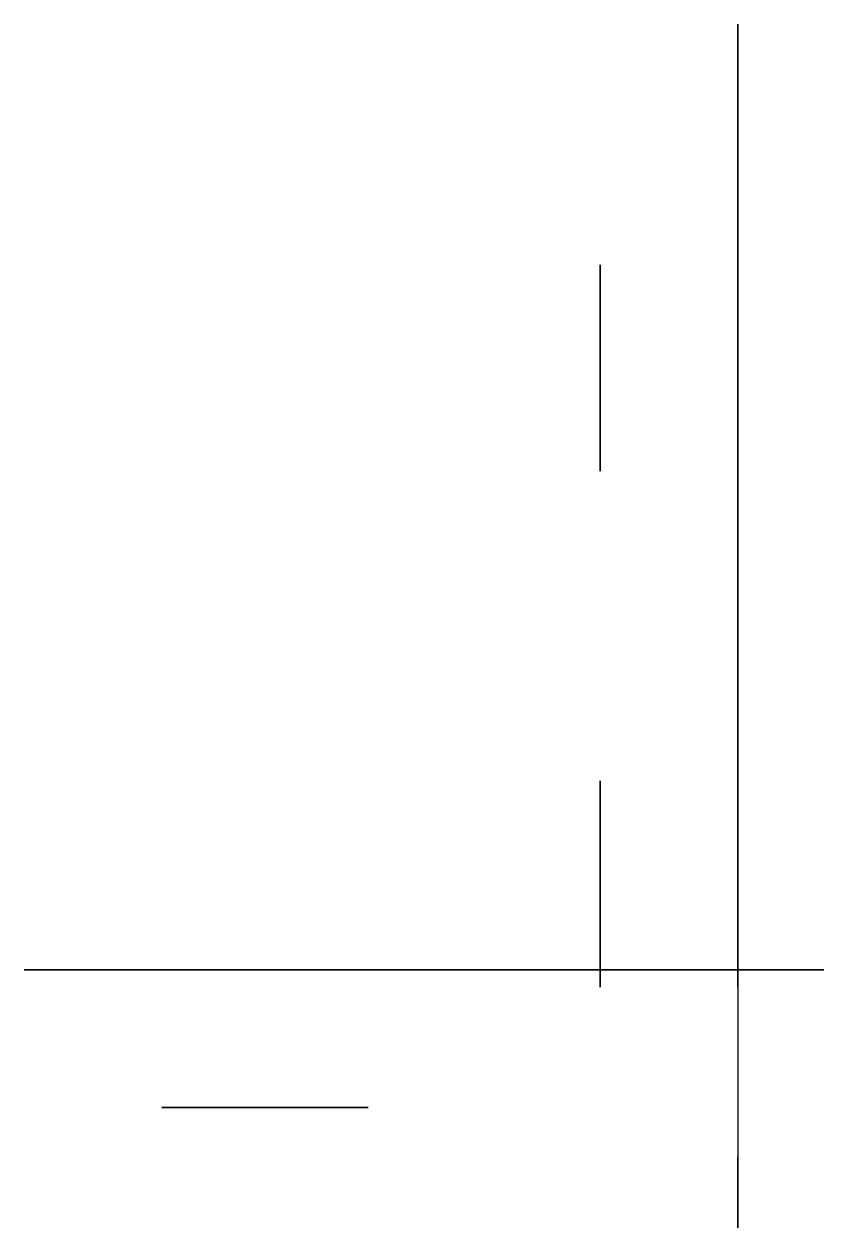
# Model space of a CAD drawing. Extents: x -83 to 10, y -70 to 70.
import ezdxf

# ---------------------------------------------------------------- set-up
doc = ezdxf.new("R2010")
doc.units = 0

msp = doc.modelspace()

# ---------------------------------------------------------------- linework, layer by layer
at = {"layer": '', "extrusion": (-1, 0, 0)}
for centre in [(-30, -170, 16), (-30, -110, 16), (-30, -170), (-30, -110), (30, -170, 16), (30, -110, 16), (30, -170), (30, -110)]:
    msp.add_circle(centre, 12, dxfattribs=at)
at = {"layer": '', "extrusion": (0, -1, 0)}
for centre in [(-55, 40, 40), (-55, 100, 40), (-55, 160, 40), (-55, 220, 40), (-55, 40, 56), (-55, 100, 56), (-55, 160, 56), (-55, 220, 56)]:
    msp.add_circle(centre, 12, dxfattribs=at)
at = {"layer": 'k', "extrusion": (-1, 0, 0)}
for p, q in [((0, 61.7599, -60.2581), (0, 70, -70)), ((0, 70, -210), (0, 70, -70)), ((0, 70, -210), (0, -70, -210)), ((0, 55.2271, -50.5162), (0, 61.7599, -60.2581)), ((0, 50.0655, -40.7743), (0, 55.2271, -50.5162)), ((0, 46.07, -31.0324), (0, 50.0655, -40.7743)), ((0, 43.1093, -21.2905), (0, 46.07, -31.0324)), ((0, 41.0989, -11.5486), (0, 43.1093, -21.2905)), ((0, 40, -2), (0, 41.0989, -11.5486)), ((0, 0, 260), (0, 40, 130)), ((0, 40, 130), (0, 40, -2)), ((0, -40, 260), (0, 0, 260)), ((0, -40, -2), (0, -41.0989, -11.5486)), ((0, -40, -2), (0, -40, 260)), ((0, -41.0989, -11.5486), (0, -43.1093, -21.2905)), ((0, -43.1093, -21.2905), (0, -46.07, -31.0324)), ((0, -46.07, -31.0324), (0, -50.0655, -40.7743)), ((0, -50.0655, -40.7743), (0, -55.2271, -50.5162)), ((0, -55.2271, -50.5162), (0, -61.7599, -60.2581)), ((0, -70, -70), (0, -61.7599, -60.2581)), ((0, -70, -210), (0, -70, -67.5515))]:
    msp.add_line(p, q, dxfattribs=at)
at = {"layer": 'k', "extrusion": (0, -1, 0)}
for p, q in [((-83, -40), (10, -40)), ((10, -40, 260), (-83, -40, 260)), ((-83, -40, 260), (-83, -40)), ((10, -40), (10, -40, 260))]:
    msp.add_line(p, q, dxfattribs=at)

doc.saveas('drawing.dxf')
